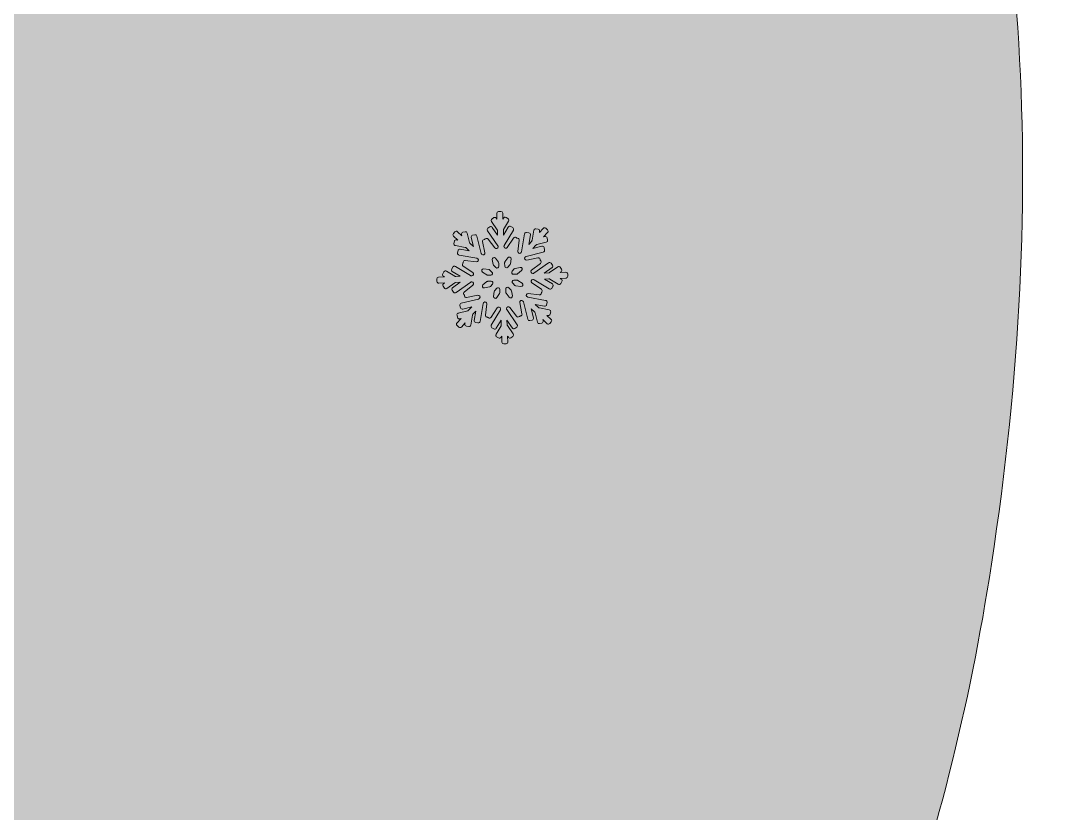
# Model space of a CAD drawing. Header units: millimetres. Extents: x 40 to 178, y -117 to -19.
# Drawn here: x 161.68 to 178.35, y -75.22 to -62.38 of the extents above; entities that cross this region are included whole.
import ezdxf

# ---------------------------------------------------------------- set-up
doc = ezdxf.new("R2010")
doc.units = ezdxf.units.MM
doc.header["$MEASUREMENT"] = 0
doc.layers.add('engraving', color=7, linetype='Continuous')
doc.layers.add('Layer 1', color=7, linetype='Continuous')

msp = doc.modelspace()

# ---------------------------------------------------------------- hatches: boundary and pattern name
at = {"layer": 'Layer 1'}
h = msp.add_hatch(color=2, dxfattribs=at)
h.dxf.hatch_style = 2
edge = h.paths.add_edge_path()
edge.add_spline(control_points=[(176.295, -54.742), (174.611, -49.888), (172.008, -45.798), (168.485, -42.469), (164.962, -39.142), (160.655, -36.597), (155.566, -34.835), (152.745, -33.859), (149.792, -33.154), (146.708, -32.719), (145.947, -31.249), (144.465, -30.207), (142.735, -30.075), (144.24, -28.96), (145.22, -27.176), (145.22, -25.16), (145.22, -21.779), (142.479, -19.039), (139.099, -19.039), (135.719, -19.039), (132.978, -21.779), (132.978, -25.16), (132.978, -27.176), (133.958, -28.96), (135.463, -30.075), (133.947, -30.191), (132.623, -31.005), (131.805, -32.192), (131.805, -32.192), (114.341, -32.192), (114.341, -32.192), (114.341, -32.192), (114.341, -117.341), (114.341, -117.341), (114.341, -117.341), (139.006, -117.341), (139.006, -117.341), (139.006, -117.341), (139.006, -99.49), (139.006, -99.49), (143.625, -100.194), (148.088, -99.98), (152.395, -98.844), (156.7, -97.709), (160.595, -95.869), (164.08, -93.324), (167.563, -90.78), (170.481, -87.609), (172.83, -83.81), (175.179, -80.013), (176.706, -75.806), (177.411, -71.185), (178.351, -65.077), (177.978, -59.598), (176.295, -54.742)], knot_values=[0, 0, 0, 0, 1, 1, 1, 2, 2, 2, 3, 3, 3, 4, 4, 4, 5, 5, 5, 6, 6, 6, 7, 7, 7, 8, 8, 8, 9, 9, 9, 10, 10, 10, 11, 11, 11, 12, 12, 12, 13, 13, 13, 14, 14, 14, 15, 15, 15, 16, 16, 16, 17, 17, 17, 18, 18, 18, 18], degree=3, periodic=1)
edge = h.paths.add_edge_path()
edge.add_spline(control_points=[(135.292, -25.16), (135.292, -23.06), (137, -21.352), (139.099, -21.352), (141.198, -21.352), (142.906, -23.06), (142.906, -25.16), (142.906, -27.259), (141.198, -28.967), (139.099, -28.967), (137, -28.967), (135.292, -27.259), (135.292, -25.16)], knot_values=[0, 0, 0, 0, 1, 1, 1, 2, 2, 2, 3, 3, 3, 4, 4, 4, 4], degree=3, periodic=1)
edge = h.paths.add_edge_path()
edge.add_spline(control_points=[(150.398, -71.83), (148.831, -73.436), (146.913, -74.238), (144.644, -74.238), (144.644, -74.238), (139.006, -74.238), (139.006, -74.238), (139.006, -74.238), (139.006, -57.913), (139.006, -57.913), (139.006, -57.913), (144.644, -57.913), (144.644, -57.913), (146.913, -57.913), (148.831, -58.697), (150.398, -60.262), (151.963, -61.829), (152.746, -63.747), (152.746, -66.017), (152.746, -68.289), (151.963, -70.227), (150.398, -71.83)], knot_values=[0, 0, 0, 0, 1, 1, 1, 2, 2, 2, 3, 3, 3, 4, 4, 4, 5, 5, 5, 6, 6, 6, 7, 7, 7, 7], degree=3, periodic=1)

# ---------------------------------------------------------------- linework, layer by layer
at = {"layer": 'engraving', "lineweight": 0}
for points, knots in [([(170.543, -66.485), (170.542, -66.469), (170.529, -66.456), (170.512, -66.457), (170.512, -66.457), (170.42, -66.461), (170.42, -66.461), (170.42, -66.461), (170.437, -66.448), (170.437, -66.448), (170.45, -66.439), (170.453, -66.421), (170.444, -66.408), (170.444, -66.408), (170.422, -66.377), (170.422, -66.377), (170.413, -66.364), (170.395, -66.36), (170.382, -66.37), (170.382, -66.37), (170.25, -66.462), (170.25, -66.462), (170.246, -66.466), (170.24, -66.468), (170.235, -66.468), (170.235, -66.468), (170.164, -66.471), (170.164, -66.471), (170.164, -66.471), (170.289, -66.382), (170.289, -66.382), (170.302, -66.373), (170.305, -66.355), (170.296, -66.342), (170.296, -66.342), (170.274, -66.311), (170.274, -66.311), (170.265, -66.297), (170.247, -66.294), (170.234, -66.303), (170.234, -66.303), (169.994, -66.472), (169.994, -66.472), (169.99, -66.476), (169.984, -66.477), (169.979, -66.478), (169.979, -66.478), (169.977, -66.478), (169.977, -66.478), (169.949, -66.479), (169.936, -66.443), (169.958, -66.426), (169.958, -66.426), (170.102, -66.313), (170.102, -66.313), (170.114, -66.303), (170.116, -66.285), (170.107, -66.272), (170.107, -66.272), (170.102, -66.266), (170.102, -66.266), (170.099, -66.263), (170.097, -66.258), (170.097, -66.254), (170.097, -66.254), (170.095, -66.247), (170.095, -66.247), (170.092, -66.231), (170.077, -66.221), (170.061, -66.224), (170.061, -66.224), (169.88, -66.26), (169.88, -66.26), (169.852, -66.265), (169.834, -66.232), (169.852, -66.212), (169.852, -66.212), (169.856, -66.208), (169.856, -66.208), (169.859, -66.204), (169.864, -66.201), (169.87, -66.2), (169.87, -66.2), (170.148, -66.13), (170.148, -66.13), (170.163, -66.126), (170.173, -66.11), (170.169, -66.095), (170.169, -66.095), (170.16, -66.058), (170.16, -66.058), (170.156, -66.042), (170.14, -66.033), (170.124, -66.037), (170.124, -66.037), (169.979, -66.073), (169.979, -66.073), (169.979, -66.073), (170.029, -66.018), (170.029, -66.018), (170.033, -66.014), (170.038, -66.011), (170.044, -66.01), (170.044, -66.01), (170.196, -65.971), (170.196, -65.971), (170.211, -65.967), (170.221, -65.952), (170.217, -65.936), (170.217, -65.936), (170.208, -65.899), (170.208, -65.899), (170.204, -65.883), (170.188, -65.874), (170.172, -65.878), (170.172, -65.878), (170.153, -65.883), (170.153, -65.883), (170.153, -65.883), (170.218, -65.811), (170.218, -65.811), (170.229, -65.8), (170.228, -65.781), (170.216, -65.77), (170.216, -65.77), (170.189, -65.745), (170.189, -65.745), (170.177, -65.734), (170.158, -65.734), (170.147, -65.746), (170.147, -65.746), (170.085, -65.815), (170.085, -65.815), (170.085, -65.815), (170.088, -65.794), (170.088, -65.794), (170.091, -65.778), (170.081, -65.763), (170.065, -65.76), (170.065, -65.76), (170.028, -65.754), (170.028, -65.754), (170.012, -65.751), (169.997, -65.762), (169.994, -65.777), (169.994, -65.777), (169.966, -65.938), (169.966, -65.938), (169.965, -65.943), (169.963, -65.948), (169.959, -65.952), (169.959, -65.952), (169.911, -66.005), (169.911, -66.005), (169.911, -66.005), (169.938, -65.853), (169.938, -65.853), (169.94, -65.837), (169.93, -65.822), (169.914, -65.82), (169.914, -65.82), (169.877, -65.813), (169.877, -65.813), (169.861, -65.81), (169.846, -65.821), (169.843, -65.837), (169.843, -65.837), (169.793, -66.128), (169.793, -66.128), (169.792, -66.133), (169.789, -66.138), (169.785, -66.143), (169.785, -66.143), (169.785, -66.143), (169.785, -66.143), (169.766, -66.164), (169.732, -66.148), (169.735, -66.119), (169.735, -66.119), (169.757, -65.938), (169.757, -65.938), (169.759, -65.922), (169.748, -65.908), (169.732, -65.905), (169.732, -65.905), (169.725, -65.905), (169.725, -65.905), (169.72, -65.904), (169.716, -65.902), (169.712, -65.9), (169.712, -65.9), (169.706, -65.896), (169.706, -65.896), (169.693, -65.887), (169.675, -65.89), (169.666, -65.904), (169.666, -65.904), (169.564, -66.058), (169.564, -66.058), (169.548, -66.081), (169.512, -66.071), (169.511, -66.043), (169.511, -66.043), (169.51, -66.04), (169.51, -66.04), (169.51, -66.034), (169.512, -66.029), (169.515, -66.024), (169.515, -66.024), (169.662, -65.775), (169.662, -65.775), (169.67, -65.761), (169.666, -65.744), (169.652, -65.735), (169.652, -65.735), (169.62, -65.716), (169.62, -65.716), (169.606, -65.707), (169.588, -65.712), (169.58, -65.726), (169.58, -65.726), (169.503, -65.855), (169.503, -65.855), (169.503, -65.855), (169.5, -65.781), (169.5, -65.781), (169.5, -65.775), (169.501, -65.769), (169.504, -65.765), (169.504, -65.765), (169.585, -65.628), (169.585, -65.628), (169.593, -65.615), (169.589, -65.597), (169.575, -65.588), (169.575, -65.588), (169.543, -65.569), (169.543, -65.569), (169.529, -65.56), (169.511, -65.565), (169.503, -65.579), (169.503, -65.579), (169.493, -65.596), (169.493, -65.596), (169.493, -65.596), (169.489, -65.499), (169.489, -65.499), (169.488, -65.483), (169.474, -65.471), (169.458, -65.471), (169.458, -65.471), (169.421, -65.473), (169.421, -65.473), (169.405, -65.474), (169.392, -65.487), (169.393, -65.503), (169.393, -65.503), (169.397, -65.596), (169.397, -65.596), (169.397, -65.596), (169.385, -65.58), (169.385, -65.58), (169.376, -65.567), (169.358, -65.563), (169.345, -65.573), (169.345, -65.573), (169.314, -65.595), (169.314, -65.595), (169.301, -65.604), (169.298, -65.622), (169.307, -65.635), (169.307, -65.635), (169.399, -65.769), (169.399, -65.769), (169.402, -65.773), (169.404, -65.778), (169.404, -65.784), (169.404, -65.784), (169.407, -65.856), (169.407, -65.856), (169.407, -65.856), (169.32, -65.73), (169.32, -65.73), (169.311, -65.716), (169.293, -65.713), (169.28, -65.723), (169.28, -65.723), (169.249, -65.744), (169.249, -65.744), (169.236, -65.753), (169.233, -65.771), (169.242, -65.785), (169.242, -65.785), (169.41, -66.028), (169.41, -66.028), (169.413, -66.032), (169.415, -66.037), (169.415, -66.043), (169.415, -66.043), (169.415, -66.044), (169.415, -66.044), (169.416, -66.072), (169.38, -66.085), (169.363, -66.062), (169.363, -66.062), (169.252, -65.919), (169.252, -65.919), (169.242, -65.906), (169.224, -65.904), (169.211, -65.914), (169.211, -65.914), (169.206, -65.918), (169.206, -65.918), (169.202, -65.921), (169.198, -65.923), (169.193, -65.924), (169.193, -65.924), (169.187, -65.925), (169.187, -65.925), (169.171, -65.928), (169.161, -65.944), (169.164, -65.959), (169.164, -65.959), (169.2, -66.142), (169.2, -66.142), (169.205, -66.17), (169.172, -66.188), (169.151, -66.169), (169.151, -66.169), (169.149, -66.168), (169.149, -66.168), (169.145, -66.164), (169.142, -66.159), (169.141, -66.153), (169.141, -66.153), (169.071, -65.871), (169.071, -65.871), (169.067, -65.856), (169.052, -65.846), (169.036, -65.85), (169.036, -65.85), (169, -65.859), (169, -65.859), (168.984, -65.863), (168.975, -65.879), (168.979, -65.895), (168.979, -65.895), (169.015, -66.042), (169.015, -66.042), (169.015, -66.042), (168.961, -65.991), (168.961, -65.991), (168.957, -65.988), (168.954, -65.983), (168.953, -65.977), (168.953, -65.977), (168.914, -65.823), (168.914, -65.823), (168.911, -65.807), (168.895, -65.797), (168.879, -65.801), (168.879, -65.801), (168.843, -65.81), (168.843, -65.81), (168.827, -65.814), (168.818, -65.83), (168.822, -65.846), (168.822, -65.846), (168.827, -65.866), (168.827, -65.866), (168.827, -65.866), (168.757, -65.8), (168.757, -65.8), (168.745, -65.789), (168.726, -65.79), (168.715, -65.802), (168.715, -65.802), (168.69, -65.83), (168.69, -65.83), (168.679, -65.841), (168.68, -65.86), (168.691, -65.871), (168.691, -65.871), (168.76, -65.935), (168.76, -65.935), (168.76, -65.935), (168.74, -65.931), (168.74, -65.931), (168.724, -65.928), (168.709, -65.939), (168.706, -65.955), (168.706, -65.955), (168.699, -65.992), (168.699, -65.992), (168.697, -66.008), (168.707, -66.023), (168.723, -66.026), (168.723, -66.026), (168.881, -66.054), (168.881, -66.054), (168.887, -66.055), (168.892, -66.058), (168.896, -66.062), (168.896, -66.062), (168.948, -66.111), (168.948, -66.111), (168.948, -66.111), (168.799, -66.084), (168.799, -66.084), (168.783, -66.081), (168.767, -66.091), (168.765, -66.107), (168.765, -66.107), (168.758, -66.145), (168.758, -66.145), (168.755, -66.161), (168.766, -66.176), (168.782, -66.178), (168.782, -66.178), (169.07, -66.23), (169.07, -66.23), (169.075, -66.232), (169.08, -66.234), (169.084, -66.238), (169.084, -66.238), (169.086, -66.239), (169.086, -66.239), (169.106, -66.258), (169.09, -66.293), (169.062, -66.289), (169.062, -66.289), (168.883, -66.267), (168.883, -66.267), (168.867, -66.265), (168.852, -66.276), (168.85, -66.292), (168.85, -66.292), (168.849, -66.299), (168.849, -66.299), (168.849, -66.304), (168.847, -66.308), (168.845, -66.312), (168.845, -66.312), (168.841, -66.318), (168.841, -66.318), (168.832, -66.331), (168.835, -66.349), (168.848, -66.358), (168.848, -66.358), (169.003, -66.463), (169.003, -66.463), (169.026, -66.479), (169.016, -66.515), (168.988, -66.516), (168.988, -66.516), (168.984, -66.516), (168.984, -66.516), (168.978, -66.516), (168.973, -66.515), (168.968, -66.512), (168.968, -66.512), (168.722, -66.362), (168.722, -66.362), (168.708, -66.354), (168.69, -66.358), (168.682, -66.372), (168.682, -66.372), (168.663, -66.405), (168.663, -66.405), (168.655, -66.419), (168.659, -66.436), (168.673, -66.445), (168.673, -66.445), (168.802, -66.523), (168.802, -66.523), (168.802, -66.523), (168.728, -66.526), (168.728, -66.526), (168.722, -66.526), (168.717, -66.525), (168.712, -66.522), (168.712, -66.522), (168.577, -66.44), (168.577, -66.44), (168.563, -66.432), (168.545, -66.436), (168.537, -66.45), (168.537, -66.45), (168.518, -66.483), (168.518, -66.483), (168.51, -66.496), (168.514, -66.514), (168.528, -66.522), (168.528, -66.522), (168.546, -66.533), (168.546, -66.533), (168.546, -66.533), (168.45, -66.537), (168.45, -66.537), (168.434, -66.538), (168.421, -66.551), (168.422, -66.567), (168.422, -66.567), (168.423, -66.605), (168.423, -66.605), (168.424, -66.621), (168.438, -66.634), (168.454, -66.633), (168.454, -66.633), (168.546, -66.63), (168.546, -66.63), (168.546, -66.63), (168.529, -66.642), (168.529, -66.642), (168.516, -66.651), (168.513, -66.669), (168.522, -66.682), (168.522, -66.682), (168.544, -66.713), (168.544, -66.713), (168.553, -66.727), (168.571, -66.73), (168.584, -66.721), (168.584, -66.721), (168.716, -66.628), (168.716, -66.628), (168.72, -66.625), (168.726, -66.623), (168.731, -66.623), (168.731, -66.623), (168.802, -66.62), (168.802, -66.62), (168.802, -66.62), (168.677, -66.708), (168.677, -66.708), (168.664, -66.717), (168.661, -66.735), (168.67, -66.748), (168.67, -66.748), (168.692, -66.78), (168.692, -66.78), (168.701, -66.793), (168.719, -66.796), (168.733, -66.787), (168.733, -66.787), (168.972, -66.618), (168.972, -66.618), (168.976, -66.615), (168.982, -66.613), (168.987, -66.613), (168.987, -66.613), (168.989, -66.613), (168.989, -66.613), (169.017, -66.611), (169.03, -66.647), (169.008, -66.665), (169.008, -66.665), (168.865, -66.777), (168.865, -66.777), (168.852, -66.787), (168.85, -66.805), (168.859, -66.818), (168.859, -66.818), (168.864, -66.824), (168.864, -66.824), (168.867, -66.828), (168.869, -66.832), (168.87, -66.836), (168.87, -66.836), (168.871, -66.844), (168.871, -66.844), (168.874, -66.859), (168.889, -66.87), (168.905, -66.867), (168.905, -66.867), (169.086, -66.83), (169.086, -66.83), (169.114, -66.825), (169.133, -66.858), (169.114, -66.879), (169.114, -66.879), (169.111, -66.882), (169.111, -66.882), (169.107, -66.886), (169.102, -66.889), (169.096, -66.891), (169.096, -66.891), (168.818, -66.96), (168.818, -66.96), (168.803, -66.964), (168.793, -66.98), (168.797, -66.995), (168.797, -66.995), (168.806, -67.032), (168.806, -67.032), (168.81, -67.048), (168.826, -67.058), (168.842, -67.054), (168.842, -67.054), (168.987, -67.017), (168.987, -67.017), (168.987, -67.017), (168.937, -67.072), (168.937, -67.072), (168.933, -67.076), (168.928, -67.079), (168.923, -67.081), (168.923, -67.081), (168.77, -67.119), (168.77, -67.119), (168.755, -67.123), (168.745, -67.139), (168.749, -67.154), (168.749, -67.154), (168.758, -67.191), (168.758, -67.191), (168.762, -67.207), (168.778, -67.216), (168.794, -67.212), (168.794, -67.212), (168.814, -67.207), (168.814, -67.207), (168.814, -67.207), (168.748, -67.279), (168.748, -67.279), (168.738, -67.291), (168.738, -67.309), (168.75, -67.32), (168.75, -67.32), (168.778, -67.346), (168.778, -67.346), (168.789, -67.357), (168.808, -67.356), (168.819, -67.344), (168.819, -67.344), (168.881, -67.276), (168.881, -67.276), (168.881, -67.276), (168.878, -67.296), (168.878, -67.296), (168.875, -67.312), (168.886, -67.327), (168.901, -67.33), (168.901, -67.33), (168.938, -67.336), (168.938, -67.336), (168.954, -67.339), (168.969, -67.329), (168.972, -67.313), (168.972, -67.313), (169, -67.153), (169, -67.153), (169.001, -67.147), (169.003, -67.142), (169.007, -67.138), (169.007, -67.138), (169.055, -67.085), (169.055, -67.085), (169.055, -67.085), (169.029, -67.237), (169.029, -67.237), (169.026, -67.253), (169.036, -67.268), (169.052, -67.271), (169.052, -67.271), (169.089, -67.277), (169.089, -67.277), (169.105, -67.28), (169.12, -67.27), (169.123, -67.254), (169.123, -67.254), (169.174, -66.962), (169.174, -66.962), (169.174, -66.957), (169.177, -66.952), (169.181, -66.948), (169.181, -66.948), (169.181, -66.948), (169.181, -66.948), (169.2, -66.927), (169.235, -66.943), (169.231, -66.971), (169.231, -66.971), (169.209, -67.152), (169.209, -67.152), (169.207, -67.168), (169.218, -67.183), (169.234, -67.185), (169.234, -67.185), (169.241, -67.186), (169.241, -67.186), (169.246, -67.186), (169.25, -67.188), (169.254, -67.19), (169.254, -67.19), (169.26, -67.194), (169.26, -67.194), (169.273, -67.203), (169.291, -67.2), (169.3, -67.186), (169.3, -67.186), (169.402, -67.032), (169.402, -67.032), (169.418, -67.009), (169.454, -67.019), (169.455, -67.047), (169.455, -67.047), (169.456, -67.051), (169.456, -67.051), (169.456, -67.056), (169.454, -67.062), (169.452, -67.067), (169.452, -67.067), (169.304, -67.315), (169.304, -67.315), (169.296, -67.329), (169.3, -67.347), (169.314, -67.355), (169.314, -67.355), (169.346, -67.375), (169.346, -67.375), (169.36, -67.383), (169.378, -67.379), (169.386, -67.365), (169.386, -67.365), (169.463, -67.235), (169.463, -67.235), (169.463, -67.235), (169.466, -67.31), (169.466, -67.31), (169.466, -67.315), (169.465, -67.321), (169.462, -67.326), (169.462, -67.326), (169.381, -67.462), (169.381, -67.462), (169.373, -67.476), (169.377, -67.494), (169.391, -67.502), (169.391, -67.502), (169.423, -67.521), (169.423, -67.521), (169.437, -67.53), (169.455, -67.525), (169.463, -67.511), (169.463, -67.511), (169.474, -67.494), (169.474, -67.494), (169.474, -67.494), (169.478, -67.591), (169.478, -67.591), (169.478, -67.607), (169.492, -67.619), (169.508, -67.619), (169.508, -67.619), (169.545, -67.617), (169.545, -67.617), (169.561, -67.617), (169.574, -67.603), (169.573, -67.587), (169.573, -67.587), (169.569, -67.494), (169.569, -67.494), (169.569, -67.494), (169.581, -67.51), (169.581, -67.51), (169.59, -67.524), (169.608, -67.527), (169.621, -67.517), (169.621, -67.517), (169.652, -67.496), (169.652, -67.496), (169.665, -67.487), (169.668, -67.469), (169.659, -67.455), (169.659, -67.455), (169.567, -67.322), (169.567, -67.322), (169.564, -67.317), (169.562, -67.312), (169.562, -67.306), (169.562, -67.306), (169.559, -67.235), (169.559, -67.235), (169.559, -67.235), (169.646, -67.36), (169.646, -67.36), (169.655, -67.374), (169.673, -67.377), (169.687, -67.368), (169.687, -67.368), (169.717, -67.346), (169.717, -67.346), (169.73, -67.337), (169.733, -67.319), (169.724, -67.306), (169.724, -67.306), (169.556, -67.063), (169.556, -67.063), (169.553, -67.058), (169.551, -67.053), (169.551, -67.047), (169.551, -67.047), (169.551, -67.047), (169.551, -67.047), (169.55, -67.018), (169.586, -67.005), (169.603, -67.028), (169.603, -67.028), (169.714, -67.171), (169.714, -67.171), (169.724, -67.184), (169.742, -67.186), (169.755, -67.176), (169.755, -67.176), (169.76, -67.172), (169.76, -67.172), (169.764, -67.169), (169.768, -67.167), (169.773, -67.166), (169.773, -67.166), (169.78, -67.165), (169.78, -67.165), (169.795, -67.162), (169.806, -67.147), (169.802, -67.131), (169.802, -67.131), (169.766, -66.948), (169.766, -66.948), (169.761, -66.92), (169.794, -66.902), (169.815, -66.921), (169.815, -66.921), (169.817, -66.923), (169.817, -66.923), (169.821, -66.927), (169.824, -66.932), (169.825, -66.937), (169.825, -66.937), (169.895, -67.219), (169.895, -67.219), (169.899, -67.234), (169.914, -67.244), (169.93, -67.24), (169.93, -67.24), (169.966, -67.231), (169.966, -67.231), (169.982, -67.227), (169.991, -67.211), (169.988, -67.196), (169.988, -67.196), (169.951, -67.049), (169.951, -67.049), (169.951, -67.049), (170.005, -67.099), (170.005, -67.099), (170.009, -67.103), (170.012, -67.108), (170.013, -67.113), (170.013, -67.113), (170.052, -67.268), (170.052, -67.268), (170.056, -67.283), (170.071, -67.293), (170.087, -67.289), (170.087, -67.289), (170.123, -67.28), (170.123, -67.28), (170.139, -67.276), (170.148, -67.26), (170.145, -67.245), (170.145, -67.245), (170.14, -67.225), (170.14, -67.225), (170.14, -67.225), (170.21, -67.29), (170.21, -67.29), (170.221, -67.301), (170.24, -67.3), (170.251, -67.288), (170.251, -67.288), (170.276, -67.261), (170.276, -67.261), (170.287, -67.249), (170.286, -67.231), (170.275, -67.22), (170.275, -67.22), (170.206, -67.156), (170.206, -67.156), (170.206, -67.156), (170.226, -67.159), (170.226, -67.159), (170.242, -67.162), (170.257, -67.152), (170.26, -67.136), (170.26, -67.136), (170.267, -67.098), (170.267, -67.098), (170.27, -67.082), (170.259, -67.067), (170.243, -67.065), (170.243, -67.065), (170.085, -67.036), (170.085, -67.036), (170.08, -67.035), (170.074, -67.032), (170.07, -67.029), (170.07, -67.029), (170.018, -66.98), (170.018, -66.98), (170.018, -66.98), (170.168, -67.007), (170.168, -67.007), (170.183, -67.01), (170.199, -66.999), (170.201, -66.983), (170.201, -66.983), (170.208, -66.945), (170.208, -66.945), (170.211, -66.93), (170.2, -66.915), (170.184, -66.912), (170.184, -66.912), (169.897, -66.86), (169.897, -66.86), (169.891, -66.859), (169.886, -66.856), (169.882, -66.852), (169.882, -66.852), (169.881, -66.851), (169.881, -66.851), (169.86, -66.832), (169.876, -66.797), (169.904, -66.801), (169.904, -66.801), (170.083, -66.824), (170.083, -66.824), (170.099, -66.826), (170.114, -66.814), (170.116, -66.798), (170.116, -66.798), (170.117, -66.791), (170.117, -66.791), (170.118, -66.787), (170.119, -66.782), (170.122, -66.778), (170.122, -66.778), (170.126, -66.772), (170.126, -66.772), (170.134, -66.759), (170.131, -66.741), (170.118, -66.732), (170.118, -66.732), (169.963, -66.627), (169.963, -66.627), (169.94, -66.612), (169.95, -66.575), (169.978, -66.574), (169.978, -66.574), (169.982, -66.574), (169.982, -66.574), (169.988, -66.574), (169.993, -66.575), (169.998, -66.578), (169.998, -66.578), (170.244, -66.728), (170.244, -66.728), (170.258, -66.736), (170.276, -66.732), (170.284, -66.718), (170.284, -66.718), (170.304, -66.685), (170.304, -66.685), (170.312, -66.672), (170.307, -66.654), (170.294, -66.646), (170.294, -66.646), (170.165, -66.567), (170.165, -66.567), (170.165, -66.567), (170.238, -66.564), (170.238, -66.564), (170.244, -66.564), (170.249, -66.565), (170.254, -66.568), (170.254, -66.568), (170.389, -66.65), (170.389, -66.65), (170.403, -66.659), (170.421, -66.654), (170.429, -66.64), (170.429, -66.64), (170.448, -66.608), (170.448, -66.608), (170.457, -66.594), (170.452, -66.576), (170.439, -66.568), (170.439, -66.568), (170.42, -66.557), (170.42, -66.557), (170.42, -66.557), (170.516, -66.553), (170.516, -66.553), (170.532, -66.553), (170.545, -66.539), (170.544, -66.523), (170.544, -66.523), (170.543, -66.485), (170.543, -66.485)], [0, 0, 0, 0, 1, 1, 1, 2, 2, 2, 3, 3, 3, 4, 4, 4, 5, 5, 5, 6, 6, 6, 7, 7, 7, 8, 8, 8, 9, 9, 9, 10, 10, 10, 11, 11, 11, 12, 12, 12, 13, 13, 13, 14, 14, 14, 15, 15, 15, 16, 16, 16, 17, 17, 17, 18, 18, 18, 19, 19, 19, 20, 20, 20, 21, 21, 21, 22, 22, 22, 23, 23, 23, 24, 24, 24, 25, 25, 25, 26, 26, 26, 27, 27, 27, 28, 28, 28, 29, 29, 29, 30, 30, 30, 31, 31, 31, 32, 32, 32, 33, 33, 33, 34, 34, 34, 35, 35, 35, 36, 36, 36, 37, 37, 37, 38, 38, 38, 39, 39, 39, 40, 40, 40, 41, 41, 41, 42, 42, 42, 43, 43, 43, 44, 44, 44, 45, 45, 45, 46, 46, 46, 47, 47, 47, 48, 48, 48, 49, 49, 49, 50, 50, 50, 51, 51, 51, 52, 52, 52, 53, 53, 53, 54, 54, 54, 55, 55, 55, 56, 56, 56, 57, 57, 57, 58, 58, 58, 59, 59, 59, 60, 60, 60, 61, 61, 61, 62, 62, 62, 63, 63, 63, 64, 64, 64, 65, 65, 65, 66, 66, 66, 67, 67, 67, 68, 68, 68, 69, 69, 69, 70, 70, 70, 71, 71, 71, 72, 72, 72, 73, 73, 73, 74, 74, 74, 75, 75, 75, 76, 76, 76, 77, 77, 77, 78, 78, 78, 79, 79, 79, 80, 80, 80, 81, 81, 81, 82, 82, 82, 83, 83, 83, 84, 84, 84, 85, 85, 85, 86, 86, 86, 87, 87, 87, 88, 88, 88, 89, 89, 89, 90, 90, 90, 91, 91, 91, 92, 92, 92, 93, 93, 93, 94, 94, 94, 95, 95, 95, 96, 96, 96, 97, 97, 97, 98, 98, 98, 99, 99, 99, 100, 100, 100, 101, 101, 101, 102, 102, 102, 103, 103, 103, 104, 104, 104, 105, 105, 105, 106, 106, 106, 107, 107, 107, 108, 108, 108, 109, 109, 109, 110, 110, 110, 111, 111, 111, 112, 112, 112, 113, 113, 113, 114, 114, 114, 115, 115, 115, 116, 116, 116, 117, 117, 117, 118, 118, 118, 119, 119, 119, 120, 120, 120, 121, 121, 121, 122, 122, 122, 123, 123, 123, 124, 124, 124, 125, 125, 125, 126, 126, 126, 127, 127, 127, 128, 128, 128, 129, 129, 129, 130, 130, 130, 131, 131, 131, 132, 132, 132, 133, 133, 133, 134, 134, 134, 135, 135, 135, 136, 136, 136, 137, 137, 137, 138, 138, 138, 139, 139, 139, 140, 140, 140, 141, 141, 141, 142, 142, 142, 143, 143, 143, 144, 144, 144, 145, 145, 145, 146, 146, 146, 147, 147, 147, 148, 148, 148, 149, 149, 149, 150, 150, 150, 151, 151, 151, 152, 152, 152, 153, 153, 153, 154, 154, 154, 155, 155, 155, 156, 156, 156, 157, 157, 157, 158, 158, 158, 159, 159, 159, 160, 160, 160, 161, 161, 161, 162, 162, 162, 163, 163, 163, 164, 164, 164, 165, 165, 165, 166, 166, 166, 167, 167, 167, 168, 168, 168, 169, 169, 169, 170, 170, 170, 171, 171, 171, 172, 172, 172, 173, 173, 173, 174, 174, 174, 175, 175, 175, 176, 176, 176, 177, 177, 177, 178, 178, 178, 179, 179, 179, 180, 180, 180, 181, 181, 181, 182, 182, 182, 183, 183, 183, 184, 184, 184, 185, 185, 185, 186, 186, 186, 187, 187, 187, 188, 188, 188, 189, 189, 189, 190, 190, 190, 191, 191, 191, 192, 192, 192, 193, 193, 193, 194, 194, 194, 195, 195, 195, 196, 196, 196, 197, 197, 197, 198, 198, 198, 199, 199, 199, 200, 200, 200, 201, 201, 201, 202, 202, 202, 203, 203, 203, 204, 204, 204, 205, 205, 205, 206, 206, 206, 207, 207, 207, 208, 208, 208, 209, 209, 209, 210, 210, 210, 211, 211, 211, 212, 212, 212, 213, 213, 213, 214, 214, 214, 215, 215, 215, 216, 216, 216, 217, 217, 217, 218, 218, 218, 219, 219, 219, 220, 220, 220, 221, 221, 221, 222, 222, 222, 223, 223, 223, 224, 224, 224, 225, 225, 225, 226, 226, 226, 227, 227, 227, 228, 228, 228, 229, 229, 229, 230, 230, 230, 231, 231, 231, 232, 232, 232, 233, 233, 233, 234, 234, 234, 235, 235, 235, 236, 236, 236, 237, 237, 237, 238, 238, 238, 239, 239, 239, 240, 240, 240, 241, 241, 241, 242, 242, 242, 243, 243, 243, 244, 244, 244, 245, 245, 245, 246, 246, 246, 247, 247, 247, 248, 248, 248, 249, 249, 249, 250, 250, 250, 251, 251, 251, 252, 252, 252, 253, 253, 253, 254, 254, 254, 255, 255, 255, 256, 256, 256, 257, 257, 257, 258, 258, 258, 259, 259, 259, 260, 260, 260, 261, 261, 261, 262, 262, 262, 263, 263, 263, 264, 264, 264, 265, 265, 265, 266, 266, 266, 267, 267, 267, 268, 268, 268, 269, 269, 269, 270, 270, 270, 271, 271, 271, 272, 272, 272, 273, 273, 273, 274, 274, 274, 275, 275, 275, 276, 276, 276, 277, 277, 277, 278, 278, 278, 279, 279, 279, 280, 280, 280, 281, 281, 281, 282, 282, 282, 283, 283, 283, 284, 284, 284, 285, 285, 285, 286, 286, 286, 287, 287, 287, 288, 288, 288, 289, 289, 289, 290, 290, 290, 291, 291, 291, 292, 292, 292, 293, 293, 293, 294, 294, 294, 295, 295, 295, 296, 296, 296, 297, 297, 297, 298, 298, 298, 299, 299, 299, 300, 300, 300, 301, 301, 301, 302, 302, 302, 303, 303, 303, 304, 304, 304, 305, 305, 305, 306, 306, 306, 307, 307, 307, 308, 308, 308, 309, 309, 309, 310, 310, 310, 311, 311, 311, 312, 312, 312, 313, 313, 313, 314, 314, 314, 315, 315, 315, 316, 316, 316, 317, 317, 317, 318, 318, 318, 319, 319, 319, 320, 320, 320, 321, 321, 321, 322, 322, 322, 323, 323, 323, 324, 324, 324, 325, 325, 325, 326, 326, 326, 327, 327, 327, 328, 328, 328, 329, 329, 329, 330, 330, 330, 331, 331, 331, 332, 332, 332, 333, 333, 333, 334, 334, 334, 335, 335, 335, 336, 336, 336, 336]), ([(169.523, -66.356), (169.523, -66.356), (169.521, -66.307), (169.521, -66.307), (169.521, -66.301), (169.523, -66.295), (169.526, -66.289), (169.526, -66.289), (169.57, -66.222), (169.57, -66.222), (169.587, -66.197), (169.627, -66.211), (169.624, -66.242), (169.624, -66.242), (169.614, -66.323), (169.614, -66.323), (169.613, -66.329), (169.611, -66.334), (169.606, -66.339), (169.606, -66.339), (169.574, -66.374), (169.574, -66.374), (169.556, -66.394), (169.524, -66.382), (169.523, -66.356)], [0, 0, 0, 0, 1, 1, 1, 2, 2, 2, 3, 3, 3, 4, 4, 4, 5, 5, 5, 6, 6, 6, 7, 7, 7, 8, 8, 8, 8]), ([(169.371, -66.23), (169.371, -66.23), (169.42, -66.293), (169.42, -66.293), (169.423, -66.298), (169.425, -66.304), (169.426, -66.31), (169.426, -66.31), (169.428, -66.359), (169.428, -66.359), (169.429, -66.385), (169.398, -66.4), (169.379, -66.382), (169.379, -66.382), (169.344, -66.349), (169.344, -66.349), (169.339, -66.345), (169.336, -66.339), (169.335, -66.333), (169.335, -66.333), (169.319, -66.253), (169.319, -66.253), (169.313, -66.223), (169.352, -66.206), (169.371, -66.23)], [0, 0, 0, 0, 1, 1, 1, 2, 2, 2, 3, 3, 3, 4, 4, 4, 5, 5, 5, 6, 6, 6, 7, 7, 7, 8, 8, 8, 8]), ([(169.23, -66.501), (169.23, -66.501), (169.162, -66.455), (169.162, -66.455), (169.137, -66.438), (169.152, -66.398), (169.182, -66.402), (169.182, -66.402), (169.262, -66.412), (169.262, -66.412), (169.268, -66.413), (169.274, -66.415), (169.278, -66.42), (169.278, -66.42), (169.315, -66.454), (169.315, -66.454), (169.334, -66.471), (169.322, -66.503), (169.296, -66.504), (169.296, -66.504), (169.248, -66.506), (169.248, -66.506), (169.242, -66.506), (169.236, -66.505), (169.23, -66.501)], [0, 0, 0, 0, 1, 1, 1, 2, 2, 2, 3, 3, 3, 4, 4, 4, 5, 5, 5, 6, 6, 6, 7, 7, 7, 8, 8, 8, 8]), ([(169.643, -66.441), (169.643, -66.441), (169.677, -66.404), (169.677, -66.404), (169.681, -66.4), (169.686, -66.397), (169.692, -66.395), (169.692, -66.395), (169.772, -66.379), (169.772, -66.379), (169.803, -66.373), (169.82, -66.412), (169.796, -66.431), (169.796, -66.431), (169.732, -66.482), (169.732, -66.482), (169.727, -66.486), (169.721, -66.488), (169.715, -66.488), (169.715, -66.488), (169.666, -66.49), (169.666, -66.49), (169.64, -66.491), (169.626, -66.46), (169.643, -66.441)], [0, 0, 0, 0, 1, 1, 1, 2, 2, 2, 3, 3, 3, 4, 4, 4, 5, 5, 5, 6, 6, 6, 7, 7, 7, 8, 8, 8, 8]), ([(169.323, -66.649), (169.323, -66.649), (169.29, -66.686), (169.29, -66.686), (169.285, -66.691), (169.28, -66.694), (169.274, -66.695), (169.274, -66.695), (169.194, -66.711), (169.194, -66.711), (169.164, -66.717), (169.146, -66.678), (169.17, -66.659), (169.17, -66.659), (169.234, -66.609), (169.234, -66.609), (169.239, -66.605), (169.245, -66.603), (169.251, -66.602), (169.251, -66.602), (169.3, -66.6), (169.3, -66.6), (169.326, -66.599), (169.341, -66.63), (169.323, -66.649)], [0, 0, 0, 0, 1, 1, 1, 2, 2, 2, 3, 3, 3, 4, 4, 4, 5, 5, 5, 6, 6, 6, 7, 7, 7, 8, 8, 8, 8]), ([(169.443, -66.734), (169.443, -66.734), (169.445, -66.784), (169.445, -66.784), (169.445, -66.79), (169.443, -66.796), (169.44, -66.801), (169.44, -66.801), (169.396, -66.868), (169.396, -66.868), (169.379, -66.894), (169.339, -66.879), (169.342, -66.848), (169.342, -66.848), (169.352, -66.768), (169.352, -66.768), (169.353, -66.762), (169.356, -66.756), (169.36, -66.752), (169.36, -66.752), (169.392, -66.716), (169.392, -66.716), (169.41, -66.697), (169.442, -66.708), (169.443, -66.734)], [0, 0, 0, 0, 1, 1, 1, 2, 2, 2, 3, 3, 3, 4, 4, 4, 5, 5, 5, 6, 6, 6, 7, 7, 7, 8, 8, 8, 8]), ([(169.595, -66.86), (169.595, -66.86), (169.546, -66.797), (169.546, -66.797), (169.543, -66.792), (169.541, -66.786), (169.54, -66.78), (169.54, -66.78), (169.538, -66.731), (169.538, -66.731), (169.537, -66.705), (169.568, -66.691), (169.587, -66.708), (169.587, -66.708), (169.623, -66.741), (169.623, -66.741), (169.627, -66.745), (169.63, -66.751), (169.631, -66.757), (169.631, -66.757), (169.647, -66.837), (169.647, -66.837), (169.653, -66.867), (169.614, -66.885), (169.595, -66.86)], [0, 0, 0, 0, 1, 1, 1, 2, 2, 2, 3, 3, 3, 4, 4, 4, 5, 5, 5, 6, 6, 6, 7, 7, 7, 8, 8, 8, 8]), ([(169.736, -66.589), (169.736, -66.589), (169.804, -66.636), (169.804, -66.636), (169.83, -66.653), (169.815, -66.692), (169.784, -66.689), (169.784, -66.689), (169.704, -66.678), (169.704, -66.678), (169.698, -66.678), (169.692, -66.675), (169.688, -66.671), (169.688, -66.671), (169.651, -66.636), (169.651, -66.636), (169.632, -66.619), (169.644, -66.587), (169.67, -66.586), (169.67, -66.586), (169.718, -66.584), (169.718, -66.584), (169.724, -66.584), (169.731, -66.586), (169.736, -66.589)], [0, 0, 0, 0, 1, 1, 1, 2, 2, 2, 3, 3, 3, 4, 4, 4, 5, 5, 5, 6, 6, 6, 7, 7, 7, 8, 8, 8, 8])]:
    msp.add_open_spline(points, degree=3, knots=knots, dxfattribs=at)
at = {"layer": 'Layer 1', "lineweight": 0}
msp.add_open_spline([(176.295, -54.742), (174.611, -49.888), (172.008, -45.798), (168.485, -42.469), (164.962, -39.142), (160.655, -36.597), (155.566, -34.835), (152.745, -33.859), (149.792, -33.154), (146.708, -32.719), (145.947, -31.249), (144.465, -30.207), (142.735, -30.075), (144.24, -28.96), (145.22, -27.176), (145.22, -25.16), (145.22, -21.779), (142.479, -19.039), (139.099, -19.039), (135.719, -19.039), (132.978, -21.779), (132.978, -25.16), (132.978, -27.176), (133.958, -28.96), (135.463, -30.075), (133.947, -30.191), (132.623, -31.005), (131.805, -32.192), (131.805, -32.192), (114.341, -32.192), (114.341, -32.192), (114.341, -32.192), (114.341, -117.341), (114.341, -117.341), (114.341, -117.341), (139.006, -117.341), (139.006, -117.341), (139.006, -117.341), (139.006, -99.49), (139.006, -99.49), (143.625, -100.194), (148.088, -99.98), (152.395, -98.844), (156.7, -97.709), (160.595, -95.869), (164.08, -93.324), (167.563, -90.78), (170.481, -87.609), (172.83, -83.81), (175.179, -80.013), (176.706, -75.806), (177.411, -71.185), (178.351, -65.077), (177.978, -59.598), (176.295, -54.742)], degree=3, knots=[0, 0, 0, 0, 1, 1, 1, 2, 2, 2, 3, 3, 3, 4, 4, 4, 5, 5, 5, 6, 6, 6, 7, 7, 7, 8, 8, 8, 9, 9, 9, 10, 10, 10, 11, 11, 11, 12, 12, 12, 13, 13, 13, 14, 14, 14, 15, 15, 15, 16, 16, 16, 17, 17, 17, 18, 18, 18, 18], dxfattribs=at)

doc.saveas('drawing.dxf')
